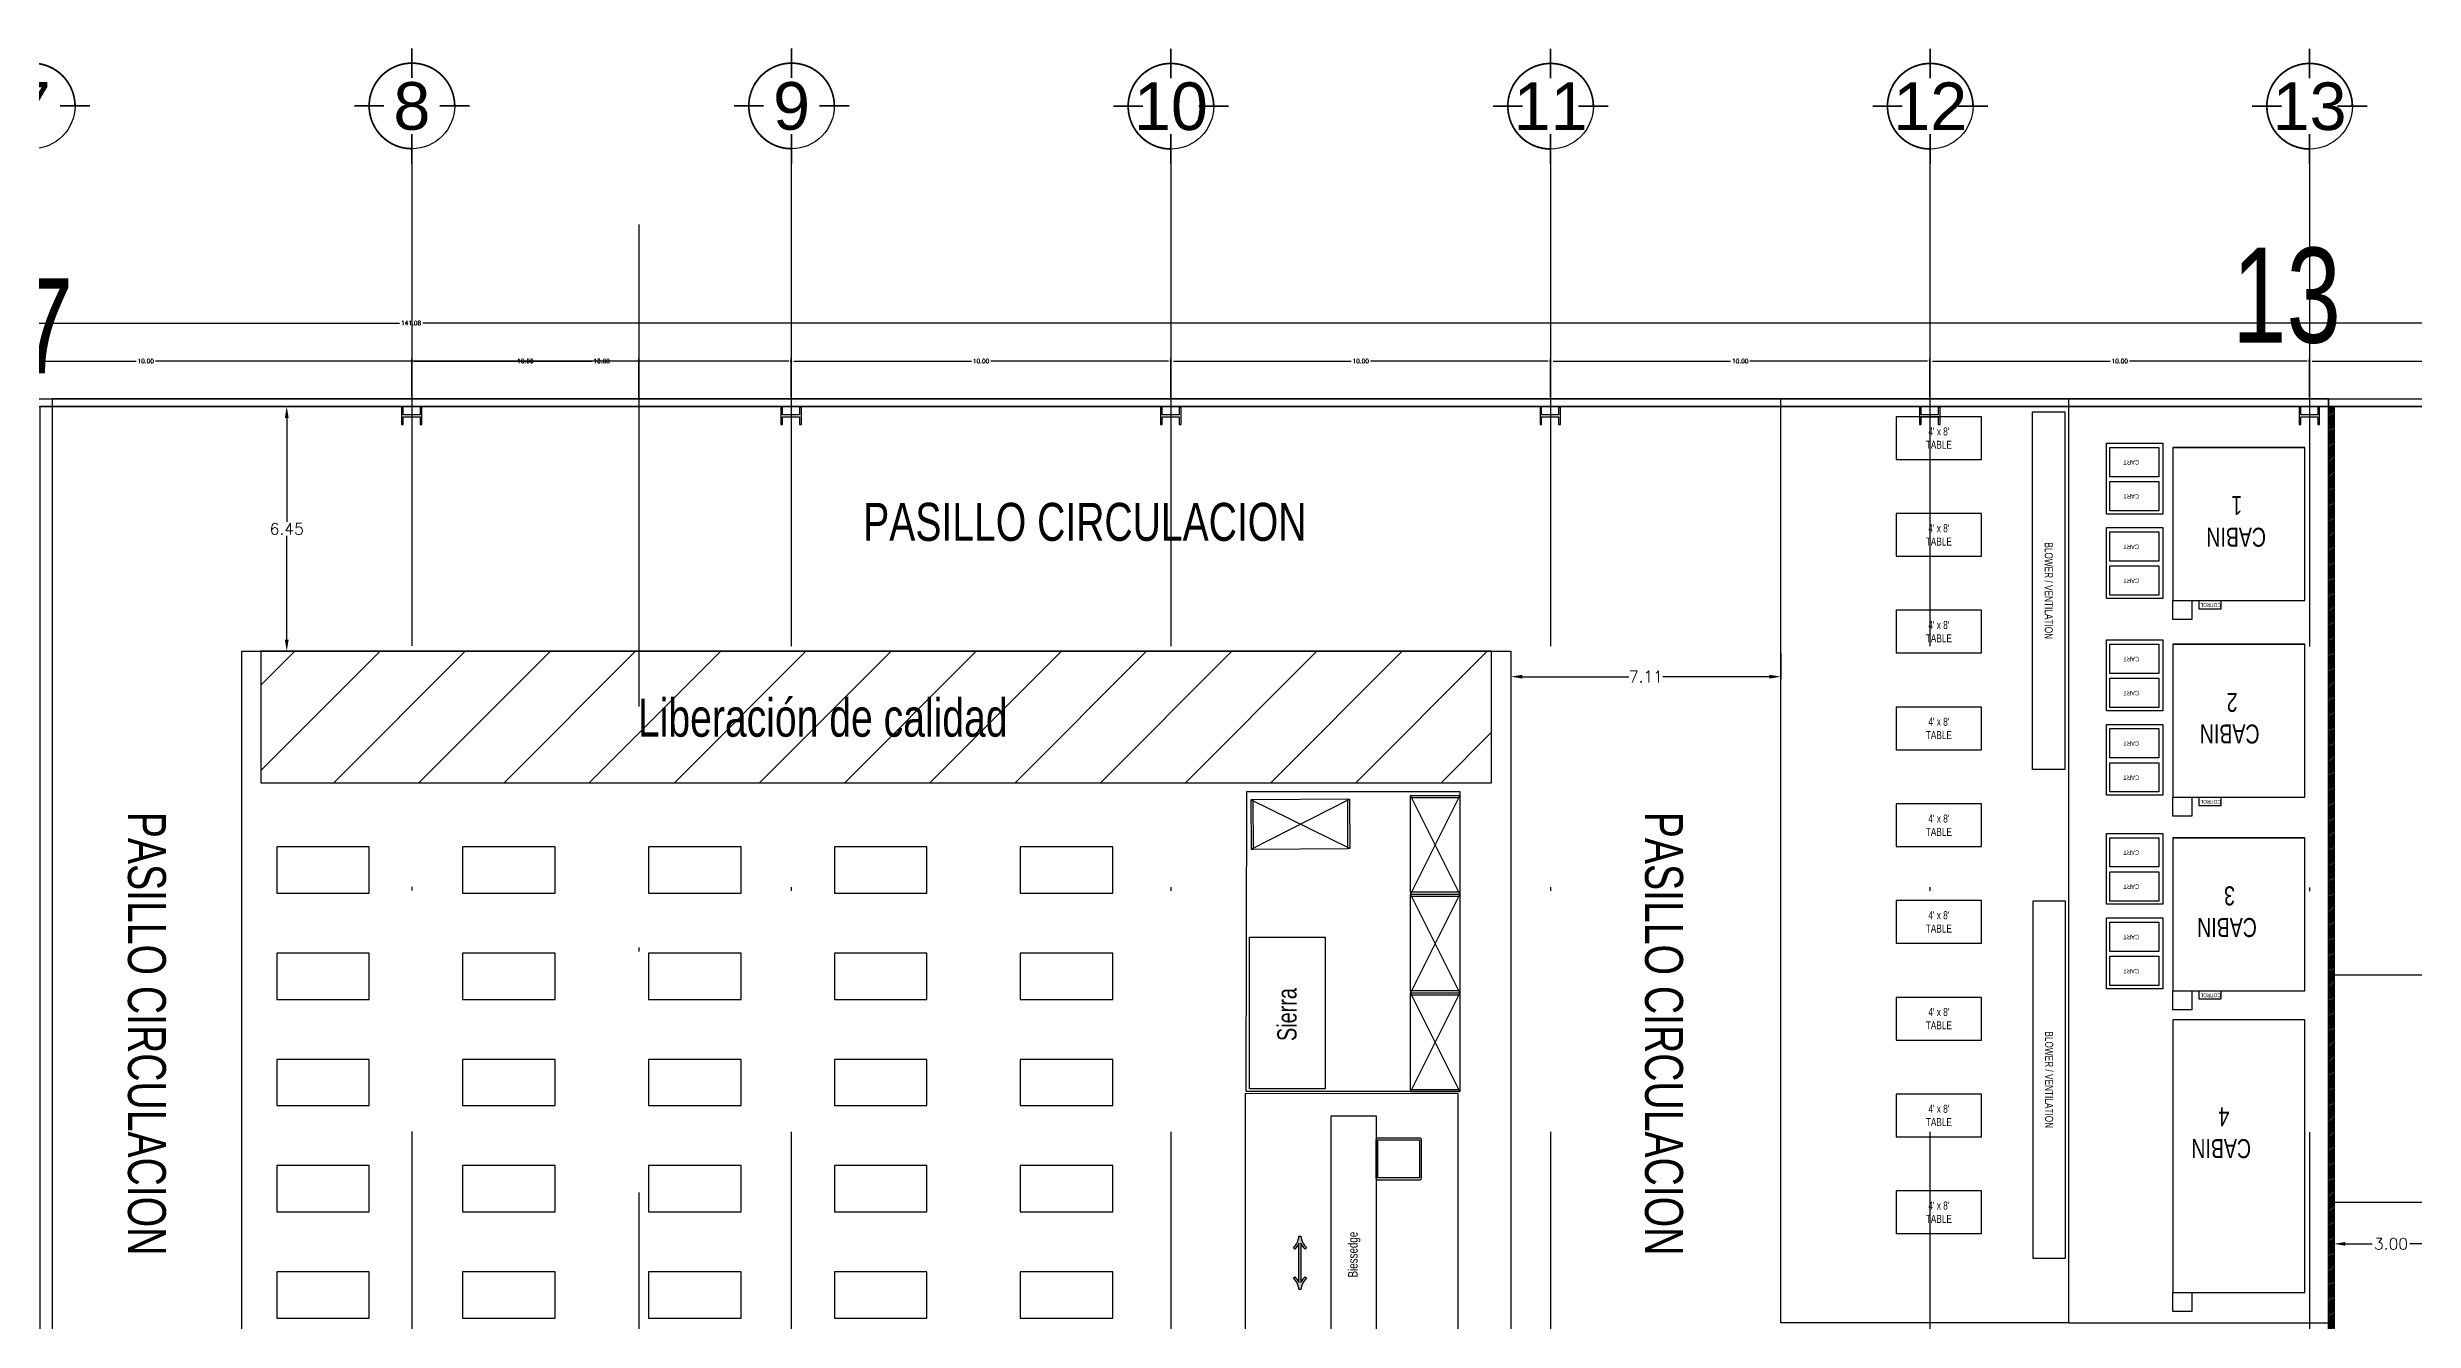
# Model space of a CAD drawing. Header units: millimetres. Extents: x -3 to 3438, y -2371 to 140.
# Drawn here: x 1150.1 to 1212.5, y 94.2 to 127.7 of the extents above; entities that cross this region are included whole.
import ezdxf
from ezdxf.enums import TextEntityAlignment as Align

# ---------------------------------------------------------------- set-up
doc = ezdxf.new("R2010")
doc.units = ezdxf.units.MM
doc.linetypes.add('DASHDOT', pattern=[25.4, 12.7, -6.35, 0, -6.35])
doc.layers.get('0').update_dxf_attribs({"color": 3})
for name, color, linetype in [('1- 2', 223, 'Continuous'), ('1- muro de carga', 5, 'Continuous'), ('dim-75', 2, 'Continuous'), ('ejes', 140, 'DASHDOT'), ('LINEA LIMITE DE ZONIFICACION', 2, 'Continuous'), ('MARCO', 254, 'Continuous')]:
    doc.layers.add(name, color=color, linetype=linetype)
doc.styles.add('75', font='romans.shx', dxfattribs={"height": 0.112})
doc.styles.add('ALA', font='arial.ttf')
doc.styles.get("Standard").update_dxf_attribs({"font": 'arial.ttf'})
doc.styles.add('TEXTO GENERAL', font='swissc.ttf', dxfattribs={"width": 0.9, "height": 1})
doc.styles.add('TEXTOS', font='romans.shx')
doc.dimstyles.new('DIM-75P', dxfattribs={"dimtxt": 0.3, "dimasz": 0.3, "dimexe": 0.0675, "dimexo": 0.0468, "dimgap": 0.0375, "dimtad": 0, "dimtih": 1, "dimtoh": 1, "dimzin": 0, "dimdsep": 46, "dimtxsty": 'TEXTOS', "dimcen": 0.3, "dimclrd": 1, "dimclre": 1, "dimclrt": 2, "dimadec": 0, "dimazin": 0, "dimtfac": 1, "dimtmove": 1, "dimatfit": 3, "dimldrblk": 'flecha', "dimfxl": 0.045, "dimtolj": 1, "dimtzin": 0, "dimlwd": -1, "dimlwe": -1, "dimarcsym": 0})

# ---------------------------------------------------------------- blocks, each defined once
blk = doc.blocks.new('ejeh')
at = {"layer": 'ejes', "const_width": 0.02}
blk.add_lwpolyline([(0, 0.174, -2.414214), (0.5, 0.674, 1)], format="xyb", dxfattribs=at)
for points in [[(0, 1.348), (0, 1)], [(-0.326, 0.674), (-0.674, 0.674)], [(0.326, 0.674), (0.674, 0.674)], [(0, 0), (0, 0.348)]]:
    blk.add_lwpolyline(points, dxfattribs=at)
at = {"layer": 'ejes'}
blk.add_circle((0, 0.674), 0.5, dxfattribs=at)
blk.add_attdef('X', text='', height=0.556, dxfattribs=at).set_placement((0, 0.674), align=Align.MIDDLE_CENTER)
blk = doc.blocks.new('flecha')
at = {"ltscale": 6}
for points in [[(-0.02, 0.03), (-0.11, 0.13), (-0.12, 0.05), (-0.12, 0.21)], [(-0.02, -0.03), (-0.11, -0.13), (-0.12, -0.05), (-0.12, -0.21)]]:
    blk.add_hatch(color=256, dxfattribs=at).paths.add_polyline_path(points)
for p, q in [((0.01, -0.02), (-0.14, 0.24)), ((0.01, 0.02), (-0.14, -0.24)), ((-0.13, 0.24), (-0.13, 0.03)), ((-0.13, 0.03), (-0.1, 0.12)), ((0, 0), (-0.1, 0.12)), ((0, 0), (-0.1, -0.12)), ((-0.13, -0.02), (-0.13, -0.24)), ((-0.13, -0.02), (-0.1, -0.12))]:
    blk.add_line(p, q, dxfattribs=at)
for points in [[(-0.02, 0.03), (-0.11, 0.13), (-0.12, 0.05), (-0.12, 0.21)], [(-0.02, -0.03), (-0.11, -0.13), (-0.12, -0.05), (-0.12, -0.21)]]:
    blk.add_lwpolyline(points, close=True, dxfattribs=at)
blk = doc.blocks.new('*D170')
at = {"layer": 'Defpoints', "color": 0, "transparency": 16777216}
for p in [(1165.686, 119.429), (1139.688, 118.429), (1165.686, 118.429)]:
    blk.add_point(p, dxfattribs=at)
at = {"layer": 'dim-75', "color": 1, "transparency": 16777216}
for p, q in [((1139.688, 118.475), (1139.688, 119.496)), ((1139.751, 119.429), (1152.433, 119.429)), ((1165.622, 119.429), (1152.94, 119.429)), ((1165.686, 118.475), (1165.686, 119.496))]:
    blk.add_line(p, q, dxfattribs=at)
at = {"layer": 'dim-75', "color": 1, "transparency": 16777216, "xscale": 0.06375, "yscale": 0.06375, "zscale": 0.06375, "rotation": 180}
blk.add_blockref('flecha', (1139.688, 119.429), dxfattribs=at)
at = {"layer": 'dim-75', "color": 1, "transparency": 16777216, "xscale": 0.06375, "yscale": 0.06375, "zscale": 0.06375}
blk.add_blockref('flecha', (1165.686, 119.429), dxfattribs=at)
at = {"layer": 'dim-75', "transparency": 16777216, "insert": (1152.687, 119.429), "char_height": 0.112, "attachment_point": 5, "style": '75'}
blk.add_mtext('\\A1;10.00', dxfattribs=at)
blk = doc.blocks.new('*D171')
at = {"layer": 'Defpoints', "color": 0, "transparency": 16777216}
for p in [(1159.703, 119.429), (1159.703, 118.429), (1165.686, 118.429)]:
    blk.add_point(p, dxfattribs=at)
at = {"layer": 'dim-75', "color": 1, "transparency": 16777216}
for p, q in [((1159.703, 118.475), (1159.703, 119.496)), ((1159.767, 119.429), (1162.441, 119.429)), ((1165.622, 119.429), (1162.948, 119.429)), ((1165.686, 118.475), (1165.686, 119.496))]:
    blk.add_line(p, q, dxfattribs=at)
at = {"layer": 'dim-75', "color": 1, "transparency": 16777216, "xscale": 0.06375, "yscale": 0.06375, "zscale": 0.06375, "rotation": 180}
blk.add_blockref('flecha', (1159.703, 119.429), dxfattribs=at)
at = {"layer": 'dim-75', "color": 1, "transparency": 16777216, "xscale": 0.06375, "yscale": 0.06375, "zscale": 0.06375}
blk.add_blockref('flecha', (1165.686, 119.429), dxfattribs=at)
at = {"layer": 'dim-75', "transparency": 16777216, "insert": (1162.695, 119.429), "char_height": 0.112, "attachment_point": 5, "style": '75'}
blk.add_mtext('\\A1;10.00', dxfattribs=at)
blk = doc.blocks.new('*D172')
at = {"layer": 'Defpoints', "color": 0, "transparency": 16777216}
for p in [(1169.703, 119.429), (1159.703, 118.429), (1169.703, 118.429)]:
    blk.add_point(p, dxfattribs=at)
at = {"layer": 'dim-75', "color": 1, "transparency": 16777216}
for p, q in [((1159.703, 118.475), (1159.703, 119.496)), ((1159.767, 119.429), (1164.45, 119.429)), ((1169.64, 119.429), (1164.957, 119.429)), ((1169.703, 118.475), (1169.703, 119.496))]:
    blk.add_line(p, q, dxfattribs=at)
at = {"layer": 'dim-75', "color": 1, "transparency": 16777216, "xscale": 0.06375, "yscale": 0.06375, "zscale": 0.06375, "rotation": 180}
blk.add_blockref('flecha', (1159.703, 119.429), dxfattribs=at)
at = {"layer": 'dim-75', "color": 1, "transparency": 16777216, "xscale": 0.06375, "yscale": 0.06375, "zscale": 0.06375}
blk.add_blockref('flecha', (1169.703, 119.429), dxfattribs=at)
at = {"layer": 'dim-75', "transparency": 16777216, "insert": (1164.703, 119.429), "char_height": 0.112, "attachment_point": 5, "style": '75'}
blk.add_mtext('\\A1;10.00', dxfattribs=at)
blk = doc.blocks.new('*D173')
at = {"layer": 'Defpoints', "color": 0, "transparency": 16777216}
for p in [(1179.711, 119.429), (1169.703, 118.429), (1179.711, 118.429)]:
    blk.add_point(p, dxfattribs=at)
at = {"layer": 'dim-75', "color": 1, "transparency": 16777216}
for p, q in [((1169.703, 118.475), (1169.703, 119.496)), ((1169.767, 119.429), (1174.454, 119.429)), ((1179.648, 119.429), (1174.961, 119.429)), ((1179.711, 118.475), (1179.711, 119.496))]:
    blk.add_line(p, q, dxfattribs=at)
at = {"layer": 'dim-75', "color": 1, "transparency": 16777216, "xscale": 0.06375, "yscale": 0.06375, "zscale": 0.06375, "rotation": 180}
blk.add_blockref('flecha', (1169.703, 119.429), dxfattribs=at)
at = {"layer": 'dim-75', "color": 1, "transparency": 16777216, "xscale": 0.06375, "yscale": 0.06375, "zscale": 0.06375}
blk.add_blockref('flecha', (1179.711, 119.429), dxfattribs=at)
at = {"layer": 'dim-75', "transparency": 16777216, "insert": (1174.707, 119.429), "char_height": 0.112, "attachment_point": 5, "style": '75'}
blk.add_mtext('\\A1;10.00', dxfattribs=at)
blk = doc.blocks.new('*D174')
at = {"layer": 'Defpoints', "color": 0, "transparency": 16777216}
for p in [(1189.719, 119.429), (1179.711, 118.429), (1189.719, 118.429)]:
    blk.add_point(p, dxfattribs=at)
at = {"layer": 'dim-75', "color": 1, "transparency": 16777216}
for p, q in [((1179.711, 118.475), (1179.711, 119.496)), ((1179.775, 119.429), (1184.462, 119.429)), ((1189.655, 119.429), (1184.969, 119.429)), ((1189.719, 118.475), (1189.719, 119.496))]:
    blk.add_line(p, q, dxfattribs=at)
at = {"layer": 'dim-75', "color": 1, "transparency": 16777216, "xscale": 0.06375, "yscale": 0.06375, "zscale": 0.06375, "rotation": 180}
blk.add_blockref('flecha', (1179.711, 119.429), dxfattribs=at)
at = {"layer": 'dim-75', "color": 1, "transparency": 16777216, "xscale": 0.06375, "yscale": 0.06375, "zscale": 0.06375}
blk.add_blockref('flecha', (1189.719, 119.429), dxfattribs=at)
at = {"layer": 'dim-75', "transparency": 16777216, "insert": (1184.715, 119.429), "char_height": 0.112, "attachment_point": 5, "style": '75'}
blk.add_mtext('\\A1;10.00', dxfattribs=at)
blk = doc.blocks.new('*D175')
at = {"layer": 'Defpoints', "color": 0, "transparency": 16777216}
for p in [(1199.719, 119.429), (1189.719, 118.429), (1199.719, 118.429)]:
    blk.add_point(p, dxfattribs=at)
at = {"layer": 'dim-75', "color": 1, "transparency": 16777216}
for p, q in [((1189.719, 118.475), (1189.719, 119.496)), ((1189.783, 119.429), (1194.466, 119.429)), ((1199.655, 119.429), (1194.973, 119.429)), ((1199.719, 118.475), (1199.719, 119.496))]:
    blk.add_line(p, q, dxfattribs=at)
at = {"layer": 'dim-75', "color": 1, "transparency": 16777216, "xscale": 0.06375, "yscale": 0.06375, "zscale": 0.06375, "rotation": 180}
blk.add_blockref('flecha', (1189.719, 119.429), dxfattribs=at)
at = {"layer": 'dim-75', "color": 1, "transparency": 16777216, "xscale": 0.06375, "yscale": 0.06375, "zscale": 0.06375}
blk.add_blockref('flecha', (1199.719, 119.429), dxfattribs=at)
at = {"layer": 'dim-75', "transparency": 16777216, "insert": (1194.719, 119.429), "char_height": 0.112, "attachment_point": 5, "style": '75'}
blk.add_mtext('\\A1;10.00', dxfattribs=at)
blk = doc.blocks.new('*D176')
at = {"layer": 'Defpoints', "color": 0, "transparency": 16777216}
for p in [(1209.727, 119.429), (1199.719, 118.429), (1209.727, 118.429)]:
    blk.add_point(p, dxfattribs=at)
at = {"layer": 'dim-75', "color": 1, "transparency": 16777216}
for p, q in [((1199.719, 118.475), (1199.719, 119.496)), ((1199.783, 119.429), (1204.47, 119.429)), ((1209.663, 119.429), (1204.977, 119.429)), ((1209.727, 118.475), (1209.727, 119.496))]:
    blk.add_line(p, q, dxfattribs=at)
at = {"layer": 'dim-75', "color": 1, "transparency": 16777216, "xscale": 0.06375, "yscale": 0.06375, "zscale": 0.06375, "rotation": 180}
blk.add_blockref('flecha', (1199.719, 119.429), dxfattribs=at)
at = {"layer": 'dim-75', "color": 1, "transparency": 16777216, "xscale": 0.06375, "yscale": 0.06375, "zscale": 0.06375}
blk.add_blockref('flecha', (1209.727, 119.429), dxfattribs=at)
at = {"layer": 'dim-75', "transparency": 16777216, "insert": (1204.723, 119.429), "char_height": 0.112, "attachment_point": 5, "style": '75'}
blk.add_mtext('\\A1;10.00', dxfattribs=at)
blk = doc.blocks.new('*D177')
at = {"layer": 'Defpoints', "color": 0, "transparency": 16777216}
for p in [(1219.735, 119.429), (1209.727, 118.429), (1219.735, 118.429)]:
    blk.add_point(p, dxfattribs=at)
at = {"layer": 'dim-75', "color": 1, "transparency": 16777216}
for p, q in [((1209.727, 118.475), (1209.727, 119.496)), ((1209.791, 119.429), (1214.477, 119.429)), ((1219.671, 119.429), (1214.984, 119.429)), ((1219.735, 118.475), (1219.735, 119.496))]:
    blk.add_line(p, q, dxfattribs=at)
at = {"layer": 'dim-75', "color": 1, "transparency": 16777216, "xscale": 0.06375, "yscale": 0.06375, "zscale": 0.06375, "rotation": 180}
blk.add_blockref('flecha', (1209.727, 119.429), dxfattribs=at)
at = {"layer": 'dim-75', "color": 1, "transparency": 16777216, "xscale": 0.06375, "yscale": 0.06375, "zscale": 0.06375}
blk.add_blockref('flecha', (1219.735, 119.429), dxfattribs=at)
at = {"layer": 'dim-75', "transparency": 16777216, "insert": (1214.731, 119.429), "char_height": 0.112, "attachment_point": 5, "style": '75'}
blk.add_mtext('\\A1;10.00', dxfattribs=at)
blk = doc.blocks.new('*D179')
at = {"layer": 'Defpoints', "color": 0, "transparency": 16777216}
for p in [(1089.141, 120.429), (1089.141, 118.429), (1230.223, 118.429)]:
    blk.add_point(p, dxfattribs=at)
at = {"layer": 'dim-75', "color": 1, "transparency": 16777216}
for p, q in [((1089.141, 118.475), (1089.141, 120.496)), ((1089.205, 120.429), (1159.375, 120.429)), ((1230.159, 120.429), (1159.989, 120.429)), ((1230.223, 118.475), (1230.223, 120.496))]:
    blk.add_line(p, q, dxfattribs=at)
at = {"layer": 'dim-75', "color": 1, "transparency": 16777216, "xscale": 0.06375, "yscale": 0.06375, "zscale": 0.06375, "rotation": 180}
blk.add_blockref('flecha', (1089.141, 120.429), dxfattribs=at)
at = {"layer": 'dim-75', "color": 1, "transparency": 16777216, "xscale": 0.06375, "yscale": 0.06375, "zscale": 0.06375}
blk.add_blockref('flecha', (1230.223, 120.429), dxfattribs=at)
at = {"layer": 'dim-75', "transparency": 16777216, "insert": (1159.682, 120.429), "char_height": 0.112, "attachment_point": 5, "style": '75'}
blk.add_mtext('\\A1;141.08', dxfattribs=at)
blk = doc.blocks.new('malla1x1')
at = {"color": 1, "linetype": 'Continuous', "ltscale": 0.01}
blk.add_lwpolyline([(80.173, 79.605), (0, 79.605), (0, 0), (101.556, 0)], close=True, dxfattribs=at)
blk = doc.blocks.new('ARRAY BASE$0$CABINA PINTURA')
for p, q in [((1.277, -4.103), (1.277, -0.623)), ((6.459, -4.103), (6.459, -0.623)), ((11.557, -4.103), (11.557, -0.623)), ((16.358, -4.103), (23.535, -4.103))]:
    blk.add_line(p, q)
for points in [[(24.34, 0), (0, 0), (0, -6.847), (24.34, -6.847)], [(1.277, -0.623), (1.277, -4.103), (5.311, -4.103), (5.311, -0.623)], [(6.459, -0.623), (6.459, -4.103), (10.493, -4.103), (10.493, -0.623)], [(11.557, -0.623), (11.557, -4.103), (15.591, -4.103), (15.591, -0.623)], [(23.535, -4.103), (23.535, -0.623), (16.358, -0.623), (16.358, -4.103)], [(5.311, -3.403), (5.311, -2.838), (5.534, -2.838), (5.534, -3.403)], [(10.493, -3.403), (10.493, -2.838), (10.717, -2.838), (10.717, -3.403)], [(15.591, -3.403), (15.591, -2.838), (15.814, -2.838), (15.814, -3.403)], [(5.311, -4.103), (5.311, -3.603), (5.811, -3.603), (5.811, -4.103)], [(10.493, -4.103), (10.493, -3.603), (10.993, -3.603), (10.993, -4.103)], [(15.591, -4.103), (15.591, -3.603), (16.091, -3.603), (16.091, -4.103)], [(23.535, -4.103), (23.535, -3.603), (24.035, -3.603), (24.035, -4.103)], [(3.031, -4.366), (3.031, -5.846), (1.164, -5.846), (1.164, -4.366)], [(5.255, -4.366), (5.255, -5.846), (3.388, -5.846), (3.388, -4.366)], [(8.213, -4.366), (8.213, -5.846), (6.346, -5.846), (6.346, -4.366)], [(10.438, -4.366), (10.438, -5.846), (8.571, -5.846), (8.571, -4.366)], [(13.311, -4.366), (13.311, -5.846), (11.444, -5.846), (11.444, -4.366)], [(15.536, -4.366), (15.536, -5.846), (13.669, -5.846), (13.669, -4.366)], [(2.047, -5.765), (1.277, -5.765), (1.277, -4.472), (2.047, -4.472)], [(2.944, -5.765), (2.174, -5.765), (2.174, -4.472), (2.944, -4.472)], [(4.271, -5.765), (3.501, -5.765), (3.501, -4.472), (4.271, -4.472)], [(5.169, -5.765), (4.399, -5.765), (4.399, -4.472), (5.169, -4.472)], [(7.229, -5.765), (6.459, -5.765), (6.459, -4.472), (7.229, -4.472)], [(8.127, -5.765), (7.357, -5.765), (7.357, -4.472), (8.127, -4.472)], [(9.454, -5.765), (8.684, -5.765), (8.684, -4.472), (9.454, -4.472)], [(10.352, -5.765), (9.582, -5.765), (9.582, -4.472), (10.352, -4.472)], [(12.327, -5.765), (11.557, -5.765), (11.557, -4.472), (12.327, -4.472)], [(13.225, -5.765), (12.455, -5.765), (12.455, -4.472), (13.225, -4.472)], [(14.552, -5.765), (13.782, -5.765), (13.782, -4.472), (14.552, -4.472)], [(15.449, -5.765), (14.679, -5.765), (14.679, -4.472), (15.449, -4.472)], [(0, -6.847), (24.34, -6.847), (24.34, -14.438), (0, -14.438)], [(9.762, -7.796), (0.34, -7.796), (0.34, -6.952), (9.762, -6.952)], [(22.643, -7.784), (13.221, -7.784), (13.221, -6.941), (22.643, -6.941)], [(0.469, -11.394), (1.594, -11.394), (1.594, -9.144), (0.469, -9.144)], [(3.018, -11.394), (4.143, -11.394), (4.143, -9.144), (3.018, -9.144)], [(5.566, -11.394), (6.691, -11.394), (6.691, -9.144), (5.566, -9.144)], [(8.115, -11.394), (9.24, -11.394), (9.24, -9.144), (8.115, -9.144)], [(10.664, -11.394), (11.789, -11.394), (11.789, -9.144), (10.664, -9.144)], [(13.213, -11.394), (14.338, -11.394), (14.338, -9.144), (13.213, -9.144)], [(15.762, -11.394), (16.887, -11.394), (16.887, -9.144), (15.762, -9.144)], [(18.311, -11.394), (19.436, -11.394), (19.436, -9.144), (18.311, -9.144)], [(20.859, -11.394), (21.984, -11.394), (21.984, -9.144), (20.859, -9.144)]]:
    blk.add_lwpolyline(points, close=True)
at = {"style": 'TEXTO GENERAL'}
for s, width, gutter_width, insert, char_height, attachment_point, rotation in [('\\pi0.563;CABIN\\P\\pi1.1904;1', 2.52479, 12.5, (3.891, -1.082), 0.5, 1, 270), ('\\pi0.73314;CABIN\\P\\pi1.3124;2', 2.86507, 12.5, (9.074, -1.082), 0.5, 1, 270), ('\\pi0.80414;CABIN\\P\\pi1.3811;3', 3.00708, 12.5, (14.172, -1.082), 0.5, 1, 270), ('\\pi0.81778;CABIN\\P\\pi1.3908;4', 3.03436, 12.5, (19.996, -1.222), 0.5, 1, 270), ('COTROL', 0.37702, 12.5, (5.478, -2.834), 0.1, 1, 270), ('COTROL', 0.37702, 12.5, (10.66, -2.834), 0.1, 1, 270), ('COTROL', 0.37702, 12.5, (15.758, -2.834), 0.1, 1, 270), ('\\pi1.1314;CART', 2.56497, 5.958, (1.728, -3.858), 0.11917, 1, 270), ('\\pi1.1314;CART', 2.56497, 5.958, (2.626, -3.858), 0.11917, 1, 270), ('\\pi1.1314;CART', 2.56497, 5.958, (3.953, -3.858), 0.11917, 1, 270), ('\\pi1.1314;CART', 2.56497, 5.958, (4.85, -3.858), 0.11917, 1, 270), ('\\pi1.1314;CART', 2.56497, 5.958, (6.911, -3.858), 0.11917, 1, 270), ('\\pi1.1314;CART', 2.56497, 5.958, (7.808, -3.858), 0.11917, 1, 270), ('\\pi1.1314;CART', 2.56497, 5.958, (9.135, -3.858), 0.11917, 1, 270), ('\\pi1.1314;CART', 2.56497, 5.958, (10.033, -3.858), 0.11917, 1, 270), ('\\pi1.1314;CART', 2.56497, 5.958, (12.008, -3.858), 0.11917, 1, 270), ('\\pi1.1314;CART', 2.56497, 5.958, (12.906, -3.858), 0.11917, 1, 270), ('\\pi1.1314;CART', 2.56497, 5.958, (14.233, -3.858), 0.11917, 1, 270), ('\\pi1.1314;CART', 2.56497, 5.958, (15.131, -3.858), 0.11917, 1, 270), ("4' x 8'\\PTABLE", 189.1384, 60, (1.031, -10.269), 0.2109, 5, 90), ("4' x 8'\\PTABLE", 189.1384, 60, (3.58, -10.269), 0.2109, 5, 90), ("4' x 8'\\PTABLE", 189.1384, 60, (6.129, -10.269), 0.2109, 5, 90), ("4' x 8'\\PTABLE", 189.1384, 60, (8.678, -10.269), 0.2109, 5, 90), ("4' x 8'\\PTABLE", 189.1384, 60, (11.227, -10.269), 0.2109, 5, 90), ("4' x 8'\\PTABLE", 189.1384, 60, (13.775, -10.269), 0.2109, 5, 90), ("4' x 8'\\PTABLE", 189.1384, 60, (16.324, -10.269), 0.2109, 5, 90), ("4' x 8'\\PTABLE", 189.1384, 60, (18.873, -10.269), 0.2109, 5, 90), ("4' x 8'\\PTABLE", 189.1384, 60, (21.422, -10.269), 0.2109, 5, 90)]:
    blk.add_mtext_dynamic_manual_height_columns(s, width=width, gutter_width=gutter_width, heights=[0], dxfattribs=dict(at, insert=insert, char_height=char_height, attachment_point=attachment_point, rotation=rotation))
at = {"char_height": 0.21094, "attachment_point": 5, "style": 'TEXTO GENERAL'}
for insert in [(5.051, -7.374), (17.932, -7.363)]:
    blk.add_mtext_dynamic_manual_height_columns('BLOWER / VENTILATION', width=284.7754, gutter_width=60, heights=[0], dxfattribs=dict(at, insert=insert))
blk = doc.blocks.new('*D192')
at = {"layer": 'Defpoints', "color": 0, "ltscale": 0.01, "transparency": 16777216}
for p in [(1155.223, 118.231), (1156.404, 118.231), (1155.223, 111.785)]:
    blk.add_point(p, dxfattribs=at)
at = {"layer": 'LINEA LIMITE DE ZONIFICACION', "color": 1, "ltscale": 0.01, "transparency": 16777216}
for p, q in [((1155.27, 118.231), (1156.471, 118.231)), ((1156.404, 117.931), (1156.404, 115.196)), ((1156.404, 112.085), (1156.404, 114.821)), ((1155.27, 111.785), (1156.471, 111.785))]:
    blk.add_line(p, q, dxfattribs=at)
for points in [[(1156.354, 117.931), (1156.454, 117.931), (1156.404, 118.231)], [(1156.354, 112.085), (1156.454, 112.085), (1156.404, 111.785)]]:
    blk.add_solid(points, dxfattribs=at)
at = {"layer": 'LINEA LIMITE DE ZONIFICACION', "color": 2, "ltscale": 0.01, "transparency": 16777216, "insert": (1156.404, 115.008), "char_height": 0.3, "attachment_point": 5, "style": 'TEXTOS'}
blk.add_mtext('\\A1;6.45', dxfattribs=at)
blk = doc.blocks.new('*D193')
at = {"layer": 'Defpoints', "color": 0, "ltscale": 0.01, "transparency": 16777216}
for p in [(1188.675, 111.785), (1195.786, 111.785), (1195.786, 111.114)]:
    blk.add_point(p, dxfattribs=at)
at = {"layer": 'LINEA LIMITE DE ZONIFICACION', "color": 1, "ltscale": 0.01, "transparency": 16777216}
for p, q in [((1188.675, 111.738), (1188.675, 111.047)), ((1195.786, 111.738), (1195.786, 111.047)), ((1188.975, 111.114), (1191.778, 111.114)), ((1195.486, 111.114), (1192.682, 111.114))]:
    blk.add_line(p, q, dxfattribs=at)
for points in [[(1188.975, 111.164), (1188.975, 111.064), (1188.675, 111.114)], [(1195.486, 111.164), (1195.486, 111.064), (1195.786, 111.114)]]:
    blk.add_solid(points, dxfattribs=at)
at = {"layer": 'LINEA LIMITE DE ZONIFICACION', "color": 2, "ltscale": 0.01, "transparency": 16777216, "insert": (1192.23, 111.114), "char_height": 0.3, "attachment_point": 5, "style": 'TEXTOS'}
blk.add_mtext('\\A1;7.11', dxfattribs=at)
blk = doc.blocks.new('*D198')
at = {"layer": 'Defpoints', "color": 0, "ltscale": 0.01, "transparency": 16777216}
for p in [(1210.373, 97.259), (1213.373, 97.259), (1213.373, 96.174)]:
    blk.add_point(p, dxfattribs=at)
at = {"layer": 'LINEA LIMITE DE ZONIFICACION', "color": 1, "ltscale": 0.01, "transparency": 16777216}
for p, q in [((1210.373, 97.212), (1210.373, 96.107)), ((1213.373, 97.212), (1213.373, 96.107)), ((1210.673, 96.174), (1211.379, 96.174)), ((1213.073, 96.174), (1212.368, 96.174))]:
    blk.add_line(p, q, dxfattribs=at)
for points in [[(1210.673, 96.224), (1210.673, 96.124), (1210.373, 96.174)], [(1213.073, 96.224), (1213.073, 96.124), (1213.373, 96.174)]]:
    blk.add_solid(points, dxfattribs=at)
at = {"layer": 'LINEA LIMITE DE ZONIFICACION', "color": 2, "ltscale": 0.01, "transparency": 16777216, "insert": (1211.873, 96.174), "char_height": 0.3, "attachment_point": 5, "style": 'TEXTOS'}
blk.add_mtext('\\A1;3.00', dxfattribs=at)
blk = doc.blocks.new('ARRAY BASE$0$SLIDING DOOR ARROW')
h = blk.add_hatch(color=7)
h.dxf.hatch_style = 1
h.paths.add_polyline_path([(-6.8, 15.6), (-5.3, 14.3, 0.049205), (-1, 20.4), (-1, -20.4, 0.049205), (-5.3, -14.3), (-6.8, -15.6, -0.166738), (-1, -27.6), (1, -27.6, -0.166738), (6.8, -15.6), (5.3, -14.3, 0.049205), (1, -20.4), (1, 20.4, 0.049205), (5.3, 14.3), (6.8, 15.6, -0.166738), (1, 27.6), (-1, 27.6, -0.166738)])
at = {"color": 7}
blk.add_lwpolyline([(-1, 27.6), (1, 27.6, 0.166738), (6.8, 15.6), (5.3, 14.3, -0.049205), (1, 20.4), (1, -20.4, -0.049205), (5.3, -14.3), (6.8, -15.6, 0.166738), (1, -27.6), (-1, -27.6, 0.166738), (-6.8, -15.6), (-5.3, -14.3, -0.049205), (-1, -20.4), (-1, 20.4, -0.049205), (-5.3, 14.3), (-6.8, 15.6, 0.166738)], format="xyb", close=True, dxfattribs=at)
blk = doc.blocks.new('ARRAY BASE$0$Rack madera')
for p, q in [((0.002, 0.002), (0.002, 1.302)), ((0.002, 1.302), (0.052, 1.302)), ((2.602, 1.302), (0.002, 0.002)), ((0.002, 1.302), (2.602, 0.002)), ((2.552, 1.302), (0.052, 1.302)), ((0.052, 1.302), (0.052, 0.002)), ((2.552, 0.002), (2.552, 1.302)), ((2.602, 1.302), (2.552, 1.302)), ((2.602, 0.002), (2.602, 1.302)), ((0.052, 0.002), (0.002, 0.002)), ((0.052, 0.002), (2.552, 0.002)), ((2.552, 0.002), (2.602, 0.002))]:
    blk.add_line(p, q)
blk = doc.blocks.new('planta conjunto')
at = {"layer": '1- 2', "lineweight": 25}
for points in [[(70.782, 79.581), (70.332, 79.581), (70.332, 79.779), (70.284, 79.779), (70.284, 79.329), (70.332, 79.329), (70.332, 79.534), (70.782, 79.534), (70.782, 79.329), (70.822, 79.329), (70.822, 79.779), (70.782, 79.779), (70.782, 79.581)], [(80.782, 79.581), (80.332, 79.581), (80.332, 79.779), (80.284, 79.779), (80.284, 79.329), (80.332, 79.329), (80.332, 79.534), (80.782, 79.534), (80.782, 79.329), (80.829, 79.329), (80.829, 79.779), (80.782, 79.779), (80.782, 79.581)], [(90.79, 79.581), (90.34, 79.581), (90.34, 79.779), (90.292, 79.779), (90.292, 79.329), (90.34, 79.329), (90.34, 79.534), (90.79, 79.534), (90.79, 79.329), (90.837, 79.329), (90.837, 79.779), (90.79, 79.779), (90.79, 79.581)], [(100.79, 79.581), (100.34, 79.581), (100.34, 79.779), (100.3, 79.779), (100.3, 79.329), (100.34, 79.329), (100.34, 79.534), (100.79, 79.534), (100.79, 79.329), (100.837, 79.329), (100.837, 79.779), (100.79, 79.779), (100.79, 79.581)], [(110.798, 79.581), (110.348, 79.581), (110.348, 79.779), (110.3, 79.779), (110.3, 79.329), (110.348, 79.329), (110.348, 79.534), (110.798, 79.534), (110.798, 79.329), (110.845, 79.329), (110.845, 79.779), (110.798, 79.779), (110.798, 79.581)], [(120.806, 79.581), (120.356, 79.581), (120.356, 79.779), (120.308, 79.779), (120.308, 79.329), (120.356, 79.329), (120.356, 79.534), (120.806, 79.534), (120.806, 79.329), (120.845, 79.329), (120.845, 79.779), (120.806, 79.779), (120.806, 79.581)]]:
    blk.add_lwpolyline(points, dxfattribs=at)
at = {"layer": '1- muro de carga', "lineweight": 25}
blk.add_lwpolyline([(0, 0), (0, 80), (141.082, 80), (162.567, 0)], close=True, dxfattribs=at)
blk.add_lwpolyline([(6.09, 0.197), (0.197, 0.197), (0.197, 79.803), (140.923, 79.803), (162.306, 0.197), (7.291, 0.197)], dxfattribs=at)
at = {"layer": 'ejes'}
for p, q in [((70.562, 86.2), (70.562, 0.474)), ((80.562, 86.192), (80.562, 0.474)), ((90.57, 86.192), (90.57, 0.474)), ((100.578, 86.192), (100.578, 0.474)), ((110.578, 86.192), (110.578, 0.474)), ((120.586, 86.184), (120.586, 0.474)), ((76.545, 84.599), (76.545, -1.127))]:
    blk.add_line(p, q, dxfattribs=at)
blk.add_blockref('malla1x1', (60.75, 0.197))
at = {"layer": 'MARCO'}
ref = blk.add_blockref('ejeh', (60.554, 86.2), dxfattribs=dict(at, xscale=2.254873559710263, yscale=2.254873559710263, zscale=2.254873559710263))
ref.add_attrib('X', '7', dxfattribs={"layer": 'ejes', "height": 1.254, "style": 'ALA'}).set_placement((60.554, 87.72), align=Align.MIDDLE_CENTER)
ref = blk.add_blockref('ejeh', (70.562, 86.2), dxfattribs=dict(at, xscale=2.254873559710263, yscale=2.254873559710263, zscale=2.254873559710263))
ref.add_attrib('X', '8', dxfattribs={"layer": 'ejes', "height": 1.254, "style": 'ALA'}).set_placement((70.562, 87.72), align=Align.MIDDLE_CENTER)
ref = blk.add_blockref('ejeh', (80.57, 86.2), dxfattribs=dict(at, xscale=2.254873559710263, yscale=2.254873559710263, zscale=2.254873559710263))
ref.add_attrib('X', '9', dxfattribs={"layer": 'ejes', "height": 1.254, "style": 'ALA'}).set_placement((80.57, 87.72), align=Align.MIDDLE_CENTER)
ref = blk.add_blockref('ejeh', (90.57, 86.192), dxfattribs=dict(at, xscale=2.254873559710263, yscale=2.254873559710263, zscale=2.254873559710263))
ref.add_attrib('X', '10', dxfattribs={"layer": 'ejes', "height": 1.2537, "style": 'ALA'}).set_placement((90.57, 87.712), align=Align.MIDDLE_CENTER)
ref = blk.add_blockref('ejeh', (100.578, 86.192), dxfattribs=dict(at, xscale=2.254873559710263, yscale=2.254873559710263, zscale=2.254873559710263))
ref.add_attrib('X', '11', dxfattribs={"layer": 'ejes', "height": 1.2537, "style": 'ALA'}).set_placement((100.578, 87.712), align=Align.MIDDLE_CENTER)
ref = blk.add_blockref('ejeh', (110.586, 86.192), dxfattribs=dict(at, xscale=2.254873559710263, yscale=2.254873559710263, zscale=2.254873559710263))
ref.add_attrib('X', '12', dxfattribs={"layer": 'ejes', "height": 1.2537, "style": 'ALA'}).set_placement((110.586, 87.712), align=Align.MIDDLE_CENTER)
ref = blk.add_blockref('ejeh', (120.586, 86.192), dxfattribs=dict(at, xscale=2.254873559710263, yscale=2.254873559710263, zscale=2.254873559710263))
ref.add_attrib('X', '13', dxfattribs={"layer": 'ejes', "height": 1.2537, "style": 'ALA'}).set_placement((120.586, 87.712), align=Align.MIDDLE_CENTER)
at = {"layer": 'dim-75'}
for base, p1, p2, picture, middle in [((0, 82), (141.082, 80), (0, 80), '*D179', (70.541, 82)), ((80.562, 81), (70.562, 80), (80.562, 80), '*D172', (75.562, 81)), ((110.578, 81), (100.578, 80), (110.578, 80), '*D175', (105.578, 81))]:
    dim = blk.add_linear_dim(base=base, p1=p1, p2=p2, dimstyle='DIM-75P', dxfattribs=at)
    dim.commit()
    dim.dimension.update_dxf_attribs({"geometry": picture, "text_midpoint": middle, "insert": (-1089.141, -38.429)})
for base, p1, p2, picture, middle in [((76.545, 81), (50.547, 80), (76.545, 80), '*D170', (63.546, 81)), ((70.562, 81), (76.545, 80), (70.562, 80), '*D171', (73.554, 81)), ((90.57, 81), (80.562, 80), (90.57, 80), '*D173', (85.566, 81)), ((100.578, 81), (90.57, 80), (100.578, 80), '*D174', (95.574, 81)), ((120.586, 81), (110.578, 80), (120.586, 80), '*D176', (115.582, 81)), ((130.594, 81), (120.586, 80), (130.594, 80), '*D177', (125.59, 81))]:
    dim = blk.add_linear_dim(base=base, p1=p1, p2=p2, text='10.00', dimstyle='DIM-75P', dxfattribs=at)
    dim.commit()
    dim.dimension.update_dxf_attribs({"geometry": picture, "text_midpoint": middle, "insert": (-1089.141, -38.429)})

msp = doc.modelspace()

# ---------------------------------------------------------------- hatches: boundary and pattern name
at = {"ltscale": 0.01}
h = msp.add_hatch(dxfattribs=at)
h.set_pattern_fill('ANSI31', color=1, scale=0.01)
h.paths.add_polyline_path([(1210.373, 93.389), (1210.223, 93.389), (1210.223, 118.231), (1210.373, 118.231)])
h = msp.add_hatch()
h.set_pattern_fill('ANSI31', color=256, scale=0.5)
h.set_pattern_definition([(45, (757.1162, 46.798), (-1.122532, 1.122532), [])])
h.paths.add_polyline_path([(1188.163, 108.322), (1188.163, 111.785), (1155.723, 111.785), (1155.723, 108.322)])
h.paths.add_polyline_path([(1165.332, 108.966), (1175.474, 108.966), (1175.474, 111.06), (1165.332, 111.06)], flags=24)

# ---------------------------------------------------------------- linework, layer by layer
for p, q in [((1210.223, 118.429), (1150.223, 118.429)), ((1210.223, 118.429), (1210.223, 38.626)), ((1210.223, 118.429), (1210.223, 38.626)), ((1155.223, 111.785), (1188.675, 111.785)), ((1155.223, 56.779), (1155.223, 111.785)), ((1188.675, 111.785), (1188.675, 56.779)), ((1181.295, 108.322), (1186.795, 108.322))]:
    msp.add_line(p, q)
for points in [[(1150.223, 118.429), (1230.223, 118.429)], [(1155.223, 118.429), (1155.223, 118.429), (1150.223, 118.429), (1150.223, 38.429)], [(1210.223, 118.429), (1210.223, 105.905)], [(1155.223, 56.779), (1155.223, 111.785)], [(1187.324, 108.087), (1187.324, 100.185), (1181.699, 100.185), (1181.711, 108.087), (1187.324, 108.092)], [(1210.223, 105.905), (1210.223, 105.905)], [(1181.682, 86.442), (1187.295, 86.442), (1187.284, 100.123), (1181.67, 100.135), (1181.67, 86.43)]]:
    msp.add_lwpolyline(points)
for points in [[(1150.223, 38.429), (1210.223, 38.429), (1210.223, 118.429), (1150.223, 118.429)], [(1210.223, 118.429), (1216.277, 118.429), (1216.277, 97.259), (1210.223, 97.259)], [(1155.723, 108.322), (1188.163, 108.322), (1188.163, 111.785), (1155.723, 111.785)], [(1158.581, 105.414), (1158.581, 106.634), (1156.141, 106.634), (1156.141, 105.414)], [(1163.481, 105.414), (1163.481, 106.634), (1161.041, 106.634), (1161.041, 105.414)], [(1168.381, 105.414), (1168.381, 106.634), (1165.941, 106.634), (1165.941, 105.414)], [(1173.281, 105.414), (1173.281, 106.634), (1170.841, 106.634), (1170.841, 105.414)], [(1178.181, 105.414), (1178.181, 106.634), (1175.741, 106.634), (1175.741, 105.414)], [(1181.779, 100.253), (1181.779, 104.255), (1183.777, 104.255), (1183.777, 100.253)], [(1158.581, 102.614), (1158.581, 103.834), (1156.141, 103.834), (1156.141, 102.614)], [(1163.481, 102.614), (1163.481, 103.834), (1161.041, 103.834), (1161.041, 102.614)], [(1168.381, 102.614), (1168.381, 103.834), (1165.941, 103.834), (1165.941, 102.614)], [(1173.281, 102.614), (1173.281, 103.834), (1170.841, 103.834), (1170.841, 102.614)], [(1178.181, 102.614), (1178.181, 103.834), (1175.741, 103.834), (1175.741, 102.614)], [(1235.697, 97.259), (1210.223, 97.259), (1210.223, 103.259), (1234.085, 103.259)], [(1158.581, 99.814), (1158.581, 101.034), (1156.141, 101.034), (1156.141, 99.814)], [(1163.481, 99.814), (1163.481, 101.034), (1161.041, 101.034), (1161.041, 99.814)], [(1168.381, 99.814), (1168.381, 101.034), (1165.941, 101.034), (1165.941, 99.814)], [(1173.281, 99.814), (1173.281, 101.034), (1170.841, 101.034), (1170.841, 99.814)], [(1178.181, 99.814), (1178.181, 101.034), (1175.741, 101.034), (1175.741, 99.814)], [(1185.127, 92.487), (1185.127, 99.537), (1183.927, 99.537), (1183.927, 92.487)], [(1185.167, 97.91), (1185.167, 98.91), (1186.267, 98.91), (1186.267, 97.91)], [(1158.581, 97.014), (1158.581, 98.234), (1156.141, 98.234), (1156.141, 97.014)], [(1163.481, 97.014), (1163.481, 98.234), (1161.041, 98.234), (1161.041, 97.014)], [(1168.381, 97.014), (1168.381, 98.234), (1165.941, 98.234), (1165.941, 97.014)], [(1173.281, 97.014), (1173.281, 98.234), (1170.841, 98.234), (1170.841, 97.014)], [(1178.181, 97.014), (1178.181, 98.234), (1175.741, 98.234), (1175.741, 97.014)], [(1158.581, 94.214), (1158.581, 95.434), (1156.141, 95.434), (1156.141, 94.214)], [(1163.481, 94.214), (1163.481, 95.434), (1161.041, 95.434), (1161.041, 94.214)], [(1168.381, 94.214), (1168.381, 95.434), (1165.941, 95.434), (1165.941, 94.214)], [(1173.281, 94.214), (1173.281, 95.434), (1170.841, 95.434), (1170.841, 94.214)], [(1178.181, 94.214), (1178.181, 95.434), (1175.741, 95.434), (1175.741, 94.214)]]:
    msp.add_lwpolyline(points, close=True)
msp.add_lwpolyline([(1210.373, 93.389), (1210.223, 93.389), (1210.223, 118.231), (1210.373, 118.231)], close=True, dxfattribs=at)
msp.add_lwpolyline([(1186.267, 98.96), (1185.167, 98.96, 0.414214), (1185.117, 98.91), (1185.117, 97.91, 0.414214), (1185.167, 97.86), (1186.267, 97.86, 0.414214), (1186.317, 97.91), (1186.317, 98.91, 0.414214)], format="xyb", close=True)
at = {"layer": '1- muro de carga', "lineweight": 25}
msp.add_lwpolyline([(1089.141, 38.429), (1089.141, 118.429), (1230.223, 118.429), (1251.708, 38.429)], close=True, dxfattribs=at)
msp.add_lwpolyline([(1095.231, 38.626), (1089.338, 38.626), (1089.338, 118.231), (1230.064, 118.231), (1251.447, 38.626), (1096.432, 38.626)], dxfattribs=at)

# ---------------------------------------------------------------- block references
msp.add_blockref('planta conjunto', (1089.141, 38.429))
for name, p, rotation in [('ARRAY BASE$0$CABINA PINTURA', (1210.223, 118.429), 270), ('ARRAY BASE$0$Rack madera', (1184.423, 107.886), 180.2983981289786)]:
    msp.add_blockref(name, p, dxfattribs=dict(rotation=rotation))
at = {"xscale": -1, "rotation": 270}
for p in [(1186.022, 105.383), (1186.022, 102.783), (1186.022, 100.183)]:
    msp.add_blockref('ARRAY BASE$0$Rack madera', p, dxfattribs=at)
at = {"xscale": 0.0254, "yscale": 0.0254, "zscale": 0.0254}
msp.add_blockref('ARRAY BASE$0$SLIDING DOOR ARROW', (1183.111, 95.672), dxfattribs=at)

# ---------------------------------------------------------------- texts
at = {"attachment_point": 1, "style": 'TEXTO GENERAL'}
for s, width, insert, char_height in [('13', 5.00894, (1207.685, 122.413), 2.5), ('7', 5.00894, (1149.338, 121.609), 2.5), ('Liberación de calidad', 22.11527, (1165.662, 110.534), 1)]:
    msp.add_mtext_dynamic_manual_height_columns(s, width=width, gutter_width=12.5, heights=[0], dxfattribs=dict(at, insert=insert, char_height=char_height))
at = {"attachment_point": 1, "rotation": 90, "style": 'TEXTO GENERAL'}
for s, width, gutter_width, heights, insert, char_height in [('{\\C256;\\c0;Sierra}', 2.79059, 2.537, [0], (1182.515, 101.517), 0.50733), ('\\pi1.3095;Biessedge', 3.75246, 0, [1.898], (1184.382, 93.979), 0.25)]:
    msp.add_mtext_dynamic_manual_height_columns(s, width=width, gutter_width=gutter_width, heights=heights, dxfattribs=dict(at, insert=insert, char_height=char_height))
at = {"layer": 'LINEA LIMITE DE ZONIFICACION', "ltscale": 0.01, "style": 'TEXTO GENERAL', "width": 0.9}
msp.add_text('PASILLO CIRCULACION', height=1, dxfattribs=at).set_placement((1171.599, 114.693))
for p in [(1152.219, 107.554), (1192.209, 107.554)]:
    msp.add_text('PASILLO CIRCULACION', height=1, rotation=270, dxfattribs=at).set_placement(p)

# ---------------------------------------------------------------- dimensions: what is measured, and where the dimension line sits
at = {"layer": 'LINEA LIMITE DE ZONIFICACION', "ltscale": 0.01}
dim = msp.add_linear_dim(base=(1156.404, 118.231), p1=(1155.223, 111.785), p2=(1155.223, 118.231), angle=90, dimstyle='DIM-75P', dxfattribs=at)
dim.commit()
dim.dimension.update_dxf_attribs({"geometry": '*D192', "text_midpoint": (1156.404, 115.008)})
for base, p1, p2, picture, middle in [((1195.786, 111.114), (1188.675, 111.785), (1195.786, 111.785), '*D193', (1192.23, 111.114)), ((1213.373, 96.174), (1210.373, 97.259), (1213.373, 97.259), '*D198', (1211.873, 96.174))]:
    dim = msp.add_linear_dim(base=base, p1=p1, p2=p2, dimstyle='DIM-75P', dxfattribs=at)
    dim.commit()
    dim.dimension.update_dxf_attribs({"geometry": picture, "text_midpoint": middle})

doc.saveas('drawing.dxf')
